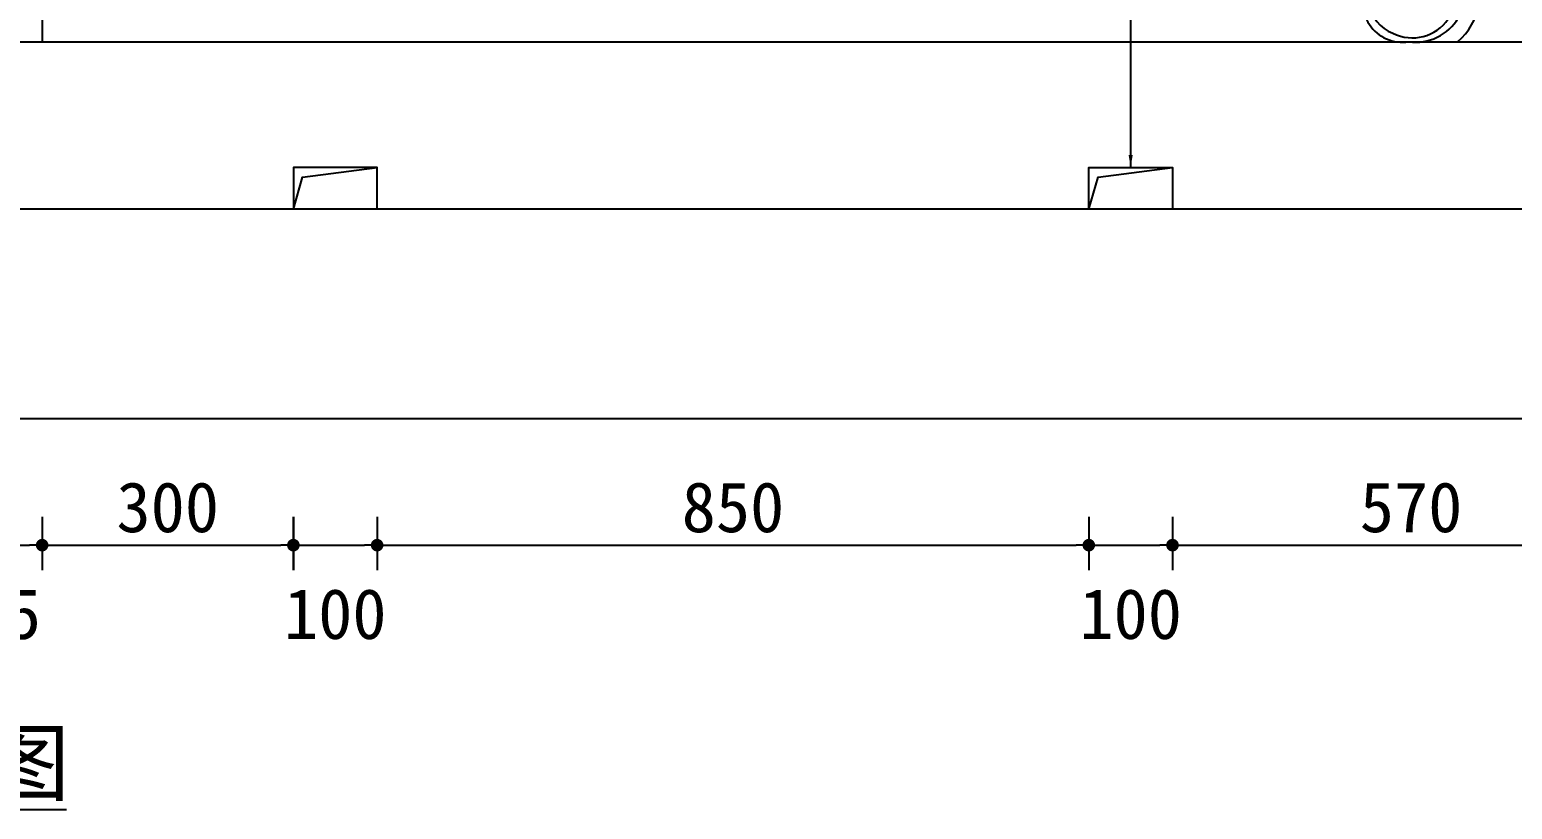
# Model space of a CAD drawing. Extents: x 100 to 5330, y 4380 to 7171.
# Drawn here: x 2473 to 4244, y 4380 to 5311 of the extents above; entities that cross this region are included whole.
import ezdxf

# ---------------------------------------------------------------- set-up
doc = ezdxf.new("R2010")
doc.units = 0
doc.header["$LTSCALE"] = 0.85
doc.header["$MEASUREMENT"] = 0
doc.header["$PDMODE"] = 3
doc.header["$PDSIZE"] = 15
doc.layers.get('0').update_dxf_attribs({"color": 3, "linetype": 'CONTINUOUS'})
doc.layers.get('DEFPOINTS').update_dxf_attribs({"linetype": 'CONTINUOUS'})
for name, color, linetype in [('2', 2, 'CONTINUOUS'), ('3', 3, 'CONTINUOUS'), ('4', 4, 'CONTINUOUS'), ('7', 7, 'CONTINUOUS'), ('DIM', 3, 'CONTINUOUS'), ('TEXT', 3, 'CONTINUOUS')]:
    doc.layers.add(name, color=color, linetype=linetype)
doc.styles.add('HZ', font='')
doc.styles.get("Standard").update_dxf_attribs({"font": 'ISOCP'})
doc.styles.get('HZ').set_extended_font_data('仿宋_GB2312')
doc.dimstyles.new('ISO-25_WS', dxfattribs={"dimscale": 10, "dimtxt": 2.5, "dimasz": 2.5, "dimexe": 1.25, "dimexo": 0.625, "dimtad": 1, "dimdec": 4, "dimtxsty": 'STANDARD', "dimcen": 2.5, "dimazin": 3, "dimtfac": 1, "dimtdec": 4, "dimtmove": 0, "dimatfit": 3, "dimtolj": 1, "dimtzin": 0})

# ---------------------------------------------------------------- blocks, each defined once
blk = doc.blocks.new('_DOT')
at = {"color": 0, "linetype": 'BYBLOCK'}
blk.add_line((-0.5, 0), (-1, 0), dxfattribs=at)
at = {"color": 0, "linetype": 'BYBLOCK', "const_width": 0.5}
blk.add_lwpolyline([(-0.25, 0, 1), (0.25, 0, 1)], format="xyb", close=True, dxfattribs=at)
blk = doc.blocks.new('*D42')
at = {"color": 0, "linetype": 'BYBLOCK'}
for p, q in [((28141.8, -23417.9), (28141.8, -23481.6)), ((28266.8, -23417.9), (28266.8, -23481.6)), ((28156.8, -23451.6), (28251.8, -23451.6))]:
    blk.add_line(p, q, dxfattribs=at)
at = {"layer": 'DEFPOINTS', "color": 0, "linetype": 'BYBLOCK'}
for p in [(28141.8, -23387.9), (28266.8, -23387.9), (28266.8, -23451.6)]:
    blk.add_point(p, dxfattribs=at)
at = {"color": 0, "linetype": 'BYBLOCK', "xscale": 15, "yscale": 15, "zscale": 15, "rotation": 180}
blk.add_blockref('_DOT', (28141.8, -23451.6), dxfattribs=at)
at = {"color": 0, "linetype": 'BYBLOCK', "xscale": 15, "yscale": 15, "zscale": 15}
blk.add_blockref('_DOT', (28266.8, -23451.6), dxfattribs=at)
at = {"color": 0, "linetype": 'BYBLOCK', "insert": (28204.3, -23534.1), "char_height": 60, "attachment_point": 5, "style": 'HZ'}
blk.add_mtext('\\A1;125', dxfattribs=at)
blk = doc.blocks.new('*D43')
at = {"color": 0, "linetype": 'BYBLOCK'}
for p, q in [((28674.2, -23417.9), (28674.2, -23481.6)), ((29524.2, -23417.9), (29524.2, -23481.6)), ((28689.2, -23451.6), (29509.2, -23451.6))]:
    blk.add_line(p, q, dxfattribs=at)
at = {"layer": 'DEFPOINTS', "color": 0, "linetype": 'BYBLOCK'}
for p in [(28674.2, -23387.9), (29524.2, -23387.9), (29524.2, -23451.6)]:
    blk.add_point(p, dxfattribs=at)
at = {"color": 0, "linetype": 'BYBLOCK', "xscale": 15, "yscale": 15, "zscale": 15, "rotation": 180}
blk.add_blockref('_DOT', (28674.2, -23451.6), dxfattribs=at)
at = {"color": 0, "linetype": 'BYBLOCK', "xscale": 15, "yscale": 15, "zscale": 15}
blk.add_blockref('_DOT', (29524.2, -23451.6), dxfattribs=at)
at = {"color": 0, "linetype": 'BYBLOCK', "insert": (29099.2, -23406.6), "char_height": 60, "attachment_point": 5, "style": 'HZ'}
blk.add_mtext('\\A1;850', dxfattribs=at)
blk = doc.blocks.new('*D37')
at = {"color": 0, "linetype": 'BYBLOCK'}
for p, q in [((28566.8, -23417.9), (28566.8, -23481.6)), ((28281.8, -23451.6), (28551.8, -23451.6))]:
    blk.add_line(p, q, dxfattribs=at)
at = {"layer": 'DEFPOINTS', "color": 0, "linetype": 'BYBLOCK'}
for p in [(28566.8, -23387.9), (28266.8, -23451.6), (28566.8, -23451.6)]:
    blk.add_point(p, dxfattribs=at)
at = {"color": 0, "linetype": 'BYBLOCK', "xscale": 15, "yscale": 15, "zscale": 15, "rotation": 180}
blk.add_blockref('_DOT', (28266.8, -23451.6), dxfattribs=at)
at = {"color": 0, "linetype": 'BYBLOCK', "xscale": 15, "yscale": 15, "zscale": 15}
blk.add_blockref('_DOT', (28566.8, -23451.6), dxfattribs=at)
at = {"color": 0, "linetype": 'BYBLOCK', "insert": (28416.8, -23406.6), "char_height": 60, "attachment_point": 5, "style": 'HZ'}
blk.add_mtext('\\A1;300', dxfattribs=at)
blk = doc.blocks.new('*D38')
at = {"color": 0, "linetype": 'BYBLOCK'}
for p, q in [((28574.2, -23417.9), (28574.2, -23481.6)), ((28674.2, -23417.9), (28674.2, -23481.6)), ((28589.2, -23451.6), (28659.2, -23451.6))]:
    blk.add_line(p, q, dxfattribs=at)
at = {"layer": 'DEFPOINTS', "color": 0, "linetype": 'BYBLOCK'}
for p in [(28574.2, -23387.9), (28674.2, -23387.9), (28674.2, -23451.6)]:
    blk.add_point(p, dxfattribs=at)
at = {"color": 0, "linetype": 'BYBLOCK', "xscale": 15, "yscale": 15, "zscale": 15, "rotation": 180}
blk.add_blockref('_DOT', (28574.2, -23451.6), dxfattribs=at)
at = {"color": 0, "linetype": 'BYBLOCK', "xscale": 15, "yscale": 15, "zscale": 15}
blk.add_blockref('_DOT', (28674.2, -23451.6), dxfattribs=at)
at = {"color": 0, "linetype": 'BYBLOCK', "insert": (28624.2, -23534.1), "char_height": 60, "attachment_point": 5, "style": 'HZ'}
blk.add_mtext('\\A1;100', dxfattribs=at)
blk = doc.blocks.new('*D36')
at = {"color": 0, "linetype": 'BYBLOCK'}
for p, q in [((29616.8, -23417.9), (29616.8, -23481.6)), ((30186.8, -23417.9), (30186.8, -23481.6)), ((29631.8, -23451.6), (30171.8, -23451.6))]:
    blk.add_line(p, q, dxfattribs=at)
at = {"layer": 'DEFPOINTS', "color": 0, "linetype": 'BYBLOCK'}
for p in [(29616.8, -23387.9), (30186.8, -23387.9), (30186.8, -23451.6)]:
    blk.add_point(p, dxfattribs=at)
at = {"color": 0, "linetype": 'BYBLOCK', "xscale": 15, "yscale": 15, "zscale": 15, "rotation": 180}
blk.add_blockref('_DOT', (29616.8, -23451.6), dxfattribs=at)
at = {"color": 0, "linetype": 'BYBLOCK', "xscale": 15, "yscale": 15, "zscale": 15}
blk.add_blockref('_DOT', (30186.8, -23451.6), dxfattribs=at)
at = {"color": 0, "linetype": 'BYBLOCK', "insert": (29901.8, -23406.6), "char_height": 60, "attachment_point": 5, "style": 'HZ'}
blk.add_mtext('\\A1;570', dxfattribs=at)
blk = doc.blocks.new('*D35')
at = {"color": 0, "linetype": 'BYBLOCK'}
for p, q in [((29524.2, -23417.9), (29524.2, -23481.6)), ((29624.2, -23417.9), (29624.2, -23481.6)), ((29539.2, -23451.6), (29609.2, -23451.6))]:
    blk.add_line(p, q, dxfattribs=at)
at = {"layer": 'DEFPOINTS', "color": 0, "linetype": 'BYBLOCK'}
for p in [(29524.2, -23387.9), (29624.2, -23387.9), (29624.2, -23451.6)]:
    blk.add_point(p, dxfattribs=at)
at = {"color": 0, "linetype": 'BYBLOCK', "xscale": 15, "yscale": 15, "zscale": 15, "rotation": 180}
blk.add_blockref('_DOT', (29524.2, -23451.6), dxfattribs=at)
at = {"color": 0, "linetype": 'BYBLOCK', "xscale": 15, "yscale": 15, "zscale": 15}
blk.add_blockref('_DOT', (29624.2, -23451.6), dxfattribs=at)
at = {"color": 0, "linetype": 'BYBLOCK', "insert": (29574.2, -23534.1), "char_height": 60, "attachment_point": 5, "style": 'HZ'}
blk.add_mtext('\\A1;100', dxfattribs=at)

msp = doc.modelspace()

# ---------------------------------------------------------------- linework, layer by layer
at = {"layer": '2'}
msp.add_line((143.1, 4846.3), (4534.5, 4846.3), dxfattribs=at)
at = {"layer": '3'}
for points in [[(4178.8, 5296.3, 0.791416), (4109.8, 5431.2, -0.428624), (4036.3, 5475.1, 0.288308), (3936.8, 5530, 0.357578), (3771.2, 5620.1, 0.331323), (3450.3, 5716.6, 0.724374), (2929.4, 6062.1, 0.142067), (2911, 6155.4, 0.378016), (2662.7, 6289.6, 0.209513), (2488.1, 6363.4)], [(4073.4, 5342.2, 0.290787), (4101.7, 5306.7, 0.381126), (4167.5, 5323.7, 0.278972)]]:
    msp.add_lwpolyline(points, format="xyb", dxfattribs=at)
at = {"layer": '4'}
msp.add_lwpolyline([(2238.4, 5296.3), (2238.4, 6386.3), (2488.4, 6386.3), (2488.4, 5296.3)], dxfattribs=at)
for points in [[(4118.8, 5390.3, 1.148503), (4120.4, 5296.3, 1.205155), (4114.3, 5413.8, -0.416553), (4019.5, 5468.4, 0.322391), (3924.6, 5510.3, 0.412716), (3763.5, 5599.8, 0.387356), (3419.6, 5683.1, 0.876565), (2887.9, 5995.1, 0.271531), (2894.1, 6149.2, 0.393366), (2656.6, 6269.5, 0.222097), (2488.4, 6345.4)], [(538.4, 5296.3), (4370.8, 5296.3, -0.288083), (4408.4, 5265.3), (4408.4, 5127.4, -0.288083), (4370.8, 5096.3), (143.1, 5096.3)]]:
    msp.add_lwpolyline(points, format="xyb", dxfattribs=at)
at = {"layer": '7'}
for points in [[(2888.4, 5096.3), (2888.4, 5146.3), (2788.4, 5146.3), (2788.4, 5096.3)], [(3738.4, 5096.3), (3738.4, 5146.3), (3838.4, 5146.3), (3838.4, 5096.3)]]:
    msp.add_lwpolyline(points, dxfattribs=at)
at = {"layer": 'DIM'}
for points in [[(2788.4, 5096.3), (2799.4, 5134.8), (2888.4, 5146.3)], [(3738.4, 5096.3), (3749.4, 5134.8), (3838.4, 5146.3)]]:
    msp.add_lwpolyline(points, dxfattribs=at)
at = {"layer": 'TEXT', "color": 6}
msp.add_line((2223.4, 4379.7), (2517.2, 4379.7), dxfattribs=at)

# ---------------------------------------------------------------- texts
at = {"layer": 'TEXT', "style": 'HZ'}
msp.add_text('立面图', height=75, dxfattribs=at).set_placement((2214.2, 4397.7))

# ---------------------------------------------------------------- dimensions: what is measured, and where the dimension line sits
at = {"layer": 'DIM'}
for base, p1, p2, picture, middle, set_off in [((2788.4, 4695.3), (2488.4, 4695.3), (2788.4, 4759), '*D37', (2638.4, 4740.3), (-25778.5, 28146.8)), ((3738.4, 4695.3), (2888.4, 4759), (3738.4, 4759), '*D43', (3320.7, 4740.3), (-25785.8, 28146.8)), ((4408.4, 4695.3), (3838.4, 4759), (4408.4, 4759), '*D36', (4123.4, 4740.3), (-25778.5, 28146.8)), ((2488.4, 4695.3), (2363.4, 4759), (2488.4, 4759), '*D42', (2425.9, 4612.8), (-25778.5, 28146.8)), ((2888.4, 4695.3), (2788.4, 4759), (2888.4, 4759), '*D38', (2845.7, 4612.8), (-25785.8, 28146.8)), ((3838.4, 4695.3), (3738.4, 4759), (3838.4, 4759), '*D35', (3795.7, 4612.8), (-25785.8, 28146.8))]:
    dim = msp.add_linear_dim(base=base, p1=p1, p2=p2, dimstyle='ISO-25_WS', override={"dimscale": 30, "dimtxt": 2, "dimasz": 0.5, "dimexe": 1, "dimexo": 1, "dimgap": 0.5, "dimdec": 0, "dimtxsty": 'HZ', "dimblk1": 'DOT', "dimblk2": 'DOT', "dimsah": 1, "dimcen": 0, "dimtfac": 0.5}, dxfattribs=at)
    dim.commit()
    dim.dimension.update_dxf_attribs({"geometry": picture, "text_midpoint": middle, "insert": set_off})

# ---------------------------------------------------------------- leaders
msp.add_leader([(3788.4, 5146.3), (3788.4, 6420.5), (3963.7, 6420.5)], dimstyle='ISO-25_WS', override={"dimscale": 30, "dimtxt": 2, "dimasz": 0.5, "dimexe": 1, "dimexo": 1, "dimgap": 0.5, "dimdec": 0, "dimtxsty": 'HZ', "dimcen": 0, "dimtfac": 0.5}, dxfattribs=at)

doc.saveas('drawing.dxf')
